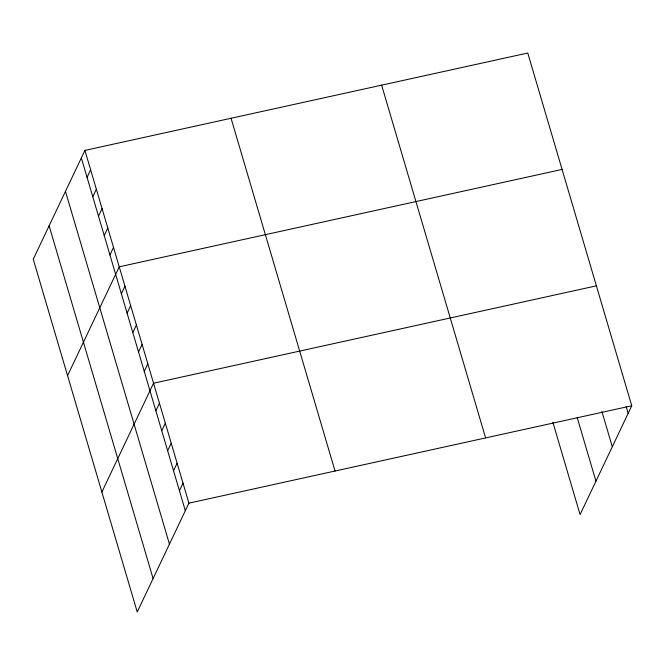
<?xml version="1.0" encoding="UTF-8"?>
<svg xmlns="http://www.w3.org/2000/svg" width="665" height="665" viewBox="0 0 665 665"><rect width="100%" height="100%" fill="white"/><g stroke="black" fill="none" stroke-linecap="round" stroke-linejoin="round"><path stroke-width="1" d="M84.921 150.406L33.25 259.217L137.231 611.975L188.902 503.164L84.921 150.406L527.769 53.025L631.75 405.783L580.08 514.594L552.864 422.267M87.057 177.347L90.64 169.808M92.776 196.749L96.359 189.209M98.495 216.15L102.078 208.611M104.214 235.56L107.797 228.012M109.933 254.961L113.516 247.413M67.564 375.625L119.235 266.815L562.083 169.434M121.371 293.764L124.954 286.216M127.09 313.165L130.672 305.617M132.809 332.567L136.392 325.019M138.528 351.968L142.111 344.42M144.247 371.369L147.83 363.822M101.878 492.042L153.549 383.223L596.397 285.842M155.859 410.762L159.442 403.214M161.753 430.745L165.336 423.206M167.647 450.737L171.229 443.189M173.532 470.729L177.123 463.181M179.425 490.72L183.008 483.172M188.902 503.164L631.75 405.783M626.206 406.664L628.167 413.331M601.916 411.527L612.299 446.747M577.154 417.404L595.948 481.177M381.627 85.162L485.608 437.919M231.054 118.27L335.044 471.028M81.338 157.946L185.319 510.712M65.469 191.37L169.45 544.128M49.119 225.801L153.1 578.558"/></g></svg>
